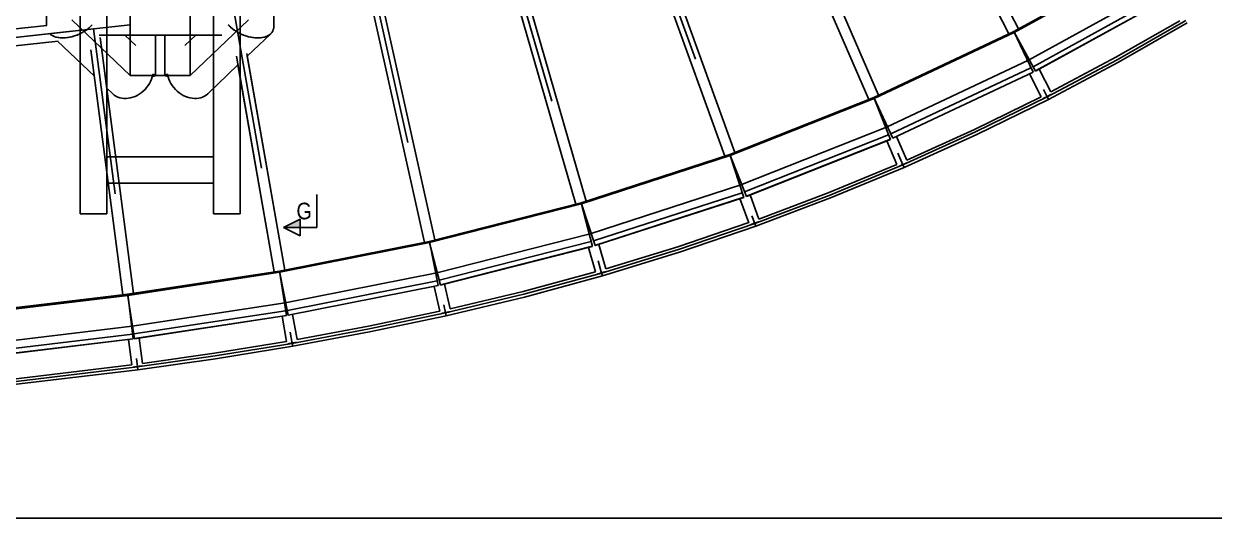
# Model space of a CAD drawing. Header units: millimetres. Extents: x 150209.93 to 150215.05, y 136675.65 to 136679.93.
# Drawn here: x 150213.48 to 150214.195, y 136675.653 to 136675.95 of the extents above; entities that cross this region are included whole.
import ezdxf

# ---------------------------------------------------------------- set-up
doc = ezdxf.new("R2010")
doc.units = ezdxf.units.MM
doc.header["$LTSCALE"] = 0.25
for name, pattern in [('CENTER', [50.8, 31.75, -6.35, 6.35, -6.35]), ('HIDDEN', [9.525, 6.35, -3.175]), ('XKITLINE00', [0])]:
    doc.linetypes.add(name, pattern=pattern)
doc.styles.add('ARIAL', font='arial.ttf')

# ---------------------------------------------------------------- blocks, each defined once
blk = doc.blocks.new('çatıı')
at = {"color": 8, "linetype": 'CENTER'}
for p, q in [((23075, 1442.7), (23075, 3096.7)), ((23255, 1442.7), (23255, 3096.7)), ((25362.3, 2290.9), (25772.7, 1488.2)), ((25362.3, 2290.9), (25828.9, 1378.2)), ((24982.7, 2126.2), (25346.6, 1287.1)), ((24982.7, 2126.2), (25395.7, 1173.8)), ((24603, 1961.6), (24908.6, 1113.5)), ((24603, 1961.6), (24950.4, 997.3)), ((24201.8, 1845.4), (24490.5, 848)), ((24201.8, 1845.4), (24456.2, 966.6)), ((25730, 1571.6), (26134.5, 1794.7)), ((23800.5, 1729.3), (24022, 728.5)), ((23800.5, 1729.3), (23995.3, 849.1)), ((25772.7, 1488.2), (26182.3, 1714.1)), ((23382.7, 1656), (23561.5, 637.1)), ((23382.7, 1656), (23540.2, 758.8)), ((22900, 1609.6), (23075, 1442.7)), ((23430, 1609.6), (23255, 1442.7)), ((23075, 1594.7), (22145, 1493.3)), ((22900, 1575.6), (22145, 1493.3)), ((22900, 1575.6), (22555, 1538)), ((22965, 1582.7), (23097, 566.3)), ((22965, 1582.7), (23081.1, 688.7)), ((26038.9, 1489.8), (26245.3, 1607.9)), ((25309.3, 1373.1), (25730, 1571.6)), ((25346.6, 1287.1), (25772.7, 1488.2)), ((25828.9, 1378.2), (26038.9, 1489.8)), ((23255, 1442.7), (23075, 1442.7)), ((24876.9, 1201.6), (25309.3, 1373.1)), ((25613.9, 1272.6), (25828.9, 1378.2)), ((24908.6, 1113.5), (25346.6, 1287.1)), ((25395.7, 1173.8), (25613.9, 1272.6)), ((24430.1, 1056.7), (24876.9, 1201.6)), ((25174.5, 1082), (25395.7, 1173.8)), ((24456.2, 966.6), (24908.6, 1113.5)), ((24950.4, 997.3), (25174.5, 1082)), ((23974, 940.3), (24430.1, 1056.7)), ((23995.3, 849.1), (24456.2, 966.6)), ((24721.7, 919), (24950.4, 997.3)), ((23524, 851), (23974, 940.3)), ((24490.5, 848), (24721.7, 919)), ((23067.7, 781.4), (23524, 851)), ((23540.2, 758.8), (23995.3, 849.1)), ((24257.2, 784.5), (24490.5, 848)), ((22643.2, 730.4), (23067.7, 781.4)), ((23081.1, 688.7), (23540.2, 758.8)), ((24022, 728.5), (24257.2, 784.5)), ((23792.2, 680.3), (24022, 728.5)), ((22653.3, 637.3), (23081.1, 688.7)), ((23561.5, 637.1), (23792.2, 680.3)), ((23329.7, 599.1), (23561.5, 637.1)), ((23097, 566.3), (23329.7, 599.1)), ((22666.7, 514.5), (23097, 566.3))]:
    blk.add_line(p, q, dxfattribs=at)
at = {"color": 8, "linetype": 'XKITLINE00'}
for p, q in [((22823.8, 2357.8), (22823.8, 1592.9)), ((25359.1, 2261.8), (25713.9, 1567.7)), ((25359.1, 2261.8), (25713.9, 1567.7)), ((25387.8, 2276.4), (25742.6, 1582.4)), ((25387.8, 2276.4), (25742.6, 1582.4)), ((25007.6, 2109.3), (25322.5, 1383.1)), ((24978, 2096.5), (25292.9, 1370.2)), ((24596.1, 1933.2), (24860.3, 1199.8)), ((24596.2, 1933.2), (24860.4, 1199.8)), ((24626.5, 1944.1), (24890.6, 1210.7)), ((24626.5, 1944.1), (24890.7, 1210.8)), ((24224.3, 1825.5), (24444.5, 1064.9)), ((24193.3, 1816.5), (24413.5, 1055.9)), ((25728.5, 1574.6), (26132.8, 1797.6)), ((25728.6, 1574.5), (26132.8, 1797.4)), ((25730, 1571.6), (26134.5, 1794.7)), ((23790.1, 1701.7), (23958.5, 940.7)), ((23790.1, 1701.7), (23958.5, 940.7)), ((23821.5, 1708.9), (23989.9, 947.9)), ((23821.5, 1708.9), (23989.9, 947.9)), ((25786.7, 1468.9), (26191.1, 1692)), ((23506.2, 1655.1), (23506.2, 1589.8)), ((25793.6, 1456.3), (26198.1, 1679.4)), ((25793.8, 1455.9), (26198.3, 1679)), ((22142.5, 1518.5), (22824, 1592.9)), ((22929.2, 1570.5), (22935.9, 1574.4)), ((22935.9, 1574.4), (22942.3, 1578.6)), ((22936.2, 1574.6), (22936.5, 1574.8)), ((22936.5, 1574.8), (22939.2, 1576.6)), ((22942.3, 1578.6), (22948.3, 1583.1)), ((22942.6, 1578.8), (22942.9, 1579)), ((22942.9, 1579), (22945.5, 1581)), ((22948.3, 1583.1), (22953.9, 1587.9)), ((22948.6, 1583.3), (22948.9, 1583.5)), ((22948.9, 1583.5), (22951.3, 1585.7)), ((22953.9, 1587.9), (22958.9, 1592.8)), ((22954.1, 1588.1), (22954.4, 1588.3)), ((22956.6, 1590.6), (22954.4, 1588.3)), ((22960.9, 1595.2), (22958.9, 1592.8)), ((22959.3, 1593.3), (22959.1, 1593.1)), ((22960.9, 1595.2), (22959.3, 1593.3)), ((23369, 1595.2), (23370.7, 1593.3)), ((23369.1, 1595.2), (23371.1, 1592.8)), ((23370.7, 1593.3), (23370.9, 1593.1)), ((23371.1, 1592.8), (23376.1, 1587.9)), ((23373.4, 1590.6), (23375.6, 1588.3)), ((23375.6, 1588.3), (23375.9, 1588.1)), ((23376.1, 1587.9), (23381.7, 1583.1)), ((23378.7, 1585.7), (23381.1, 1583.5)), ((23381.1, 1583.5), (23381.4, 1583.3)), ((23381.7, 1583.1), (23387.7, 1578.6)), ((23384.5, 1581), (23387.1, 1579)), ((23387.1, 1579), (23387.4, 1578.8)), ((23387.7, 1578.6), (23394.1, 1574.4)), ((23390.8, 1576.6), (23393.5, 1574.8)), ((23393.5, 1574.8), (23393.8, 1574.6)), ((23394.1, 1574.4), (23400.8, 1570.5)), ((23502.9, 1576), (23500.4, 1572)), ((23502.7, 1575.6), (23501.8, 1574.2)), ((23502.8, 1575.8), (23502.7, 1575.6)), ((23504.7, 1580.3), (23502.9, 1576)), ((23504.6, 1579.9), (23503.9, 1578.3)), ((23504.6, 1580.1), (23504.6, 1579.9)), ((23505.8, 1585), (23504.7, 1580.3)), ((23505.8, 1584.5), (23505.3, 1582.7)), ((23506.2, 1589.8), (23505.8, 1585)), ((23505.8, 1584.7), (23505.8, 1584.5)), ((23506.2, 1589.4), (23506, 1587.4)), ((23506.2, 1589.6), (23506.2, 1589.4)), ((25307.9, 1376.2), (25728.5, 1574.6)), ((25308.1, 1376.1), (25728.5, 1574.4)), ((25728.5, 1574.4), (25793.8, 1455.9)), ((25728.6, 1574.5), (25786.4, 1452.1)), ((26034.9, 1497.1), (26227.1, 1607.1)), ((26043, 1482.4), (26249.6, 1600.7)), ((22571.9, 1514.3), (22858.1, 1545.5)), ((22832.4, 1568.9), (22832.8, 1568.4)), ((22832.8, 1568.4), (22836.6, 1565.1)), ((22833, 1568.2), (22833.1, 1568.1)), ((22833.1, 1568.1), (22833.9, 1567.3)), ((22833.1, 1568.1), (22834.4, 1567)), ((22836.6, 1565.1), (22836.9, 1564.9)), ((22836.9, 1564.9), (22841.1, 1562.3)), ((22836.9, 1564.9), (22837, 1564.8)), ((22837, 1564.8), (22838.5, 1563.9)), ((22841.1, 1562.3), (22846.1, 1559.9)), ((22841.4, 1562.1), (22841.5, 1562.1)), ((22841.5, 1562.1), (22843.1, 1561.3)), ((22846.1, 1559.9), (22851.7, 1558)), ((22846.4, 1559.8), (22846.6, 1559.7)), ((22846.6, 1559.7), (22848.3, 1559.2)), ((22851.7, 1558), (22857.7, 1556.6)), ((22852, 1557.9), (22852.2, 1557.9)), ((22852.2, 1557.9), (22854, 1557.5)), ((22856.9, 1545.4), (22967.2, 1440.2)), ((22857.7, 1556.6), (22864.1, 1555.8)), ((22858, 1556.6), (22858.2, 1556.5)), ((22858.2, 1556.5), (22860.2, 1556.3)), ((22864.1, 1555.8), (22870.8, 1555.4)), ((22864.5, 1555.7), (22864.7, 1555.7)), ((22864.7, 1555.7), (22866.8, 1555.6)), ((22870.8, 1555.4), (22877.9, 1555.5)), ((22871.3, 1555.4), (22871.5, 1555.4)), ((22871.5, 1555.4), (22873.7, 1555.5)), ((22877.9, 1555.5), (22885.1, 1556.2)), ((22878.3, 1555.6), (22878.5, 1555.6)), ((22878.5, 1555.6), (22880.9, 1555.8)), ((22885.1, 1556.2), (22892.5, 1557.4)), ((22885.6, 1556.3), (22885.8, 1556.3)), ((22885.8, 1556.3), (22888.3, 1556.7)), ((22892.5, 1557.4), (22900, 1559.1)), ((22893, 1557.5), (22893.2, 1557.6)), ((22893.2, 1557.6), (22895.8, 1558.2)), ((22900, 1559.1), (22907.5, 1561.3)), ((22900.4, 1559.2), (22900.7, 1559.3)), ((22900.7, 1559.3), (22903.3, 1560.1)), ((22907.5, 1561.3), (22914.9, 1563.9)), ((22907.9, 1561.4), (22908.1, 1561.5)), ((22908.1, 1561.5), (22910.9, 1562.5)), ((22914.9, 1563.9), (22922.1, 1567)), ((22915.2, 1564.1), (22915.5, 1564.2)), ((22915.5, 1564.2), (22918.3, 1565.4)), ((22922.1, 1567), (22929.2, 1570.5)), ((22922.5, 1567.2), (22922.8, 1567.3)), ((22922.8, 1567.3), (22925.6, 1568.7)), ((22929.5, 1570.7), (22929.8, 1570.9)), ((22929.8, 1570.9), (22932.6, 1572.5)), ((22981.3, 1563.9), (23350.5, 1563.9)), ((22984.7, 1556.7), (23084.6, 787.4)), ((23058.3, 1563.9), (23091.4, 1532.4)), ((23151.2, 1563.9), (23151.2, 1442.7)), ((23178.8, 1563.9), (23178.8, 1442.7)), ((23238.6, 1532.4), (23271.7, 1563.9)), ((23397.4, 1572.5), (23400.2, 1570.9)), ((23400.2, 1570.9), (23400.5, 1570.7)), ((23400.8, 1570.5), (23407.9, 1567)), ((23404.4, 1568.7), (23407.2, 1567.3)), ((23407.2, 1567.3), (23407.5, 1567.2)), ((23407.9, 1567), (23415.1, 1563.9)), ((23411.7, 1565.4), (23414.5, 1564.2)), ((23414.5, 1564.2), (23414.7, 1564.1)), ((23415.1, 1563.9), (23422.5, 1561.3)), ((23419.1, 1562.5), (23421.8, 1561.5)), ((23421.8, 1561.5), (23422.1, 1561.4)), ((23422.5, 1561.3), (23430, 1559.1)), ((23426.3, 1500.8), (23496.9, 1568.1)), ((23426.6, 1560.1), (23429.3, 1559.3)), ((23429.3, 1559.3), (23429.6, 1559.2)), ((23430, 1559.1), (23437.5, 1557.4)), ((23434.2, 1558.2), (23436.8, 1557.6)), ((23436.8, 1557.6), (23437, 1557.5)), ((23437.5, 1557.4), (23444.9, 1556.2)), ((23441.7, 1556.7), (23444.2, 1556.3)), ((23444.2, 1556.3), (23444.4, 1556.3)), ((23444.9, 1556.2), (23452.1, 1555.5)), ((23449.1, 1555.8), (23451.5, 1555.6)), ((23451.5, 1555.6), (23451.7, 1555.6)), ((23452.1, 1555.5), (23459.2, 1555.4)), ((23456.3, 1555.5), (23458.5, 1555.4)), ((23458.5, 1555.4), (23458.7, 1555.4)), ((23459.2, 1555.4), (23465.9, 1555.8)), ((23463.2, 1555.6), (23465.3, 1555.7)), ((23465.3, 1555.7), (23465.5, 1555.7)), ((23465.9, 1555.8), (23472.3, 1556.6)), ((23469.8, 1556.3), (23471.8, 1556.5)), ((23471.8, 1556.5), (23471.9, 1556.6)), ((23472.3, 1556.6), (23478.3, 1558)), ((23475.9, 1557.5), (23477.8, 1557.9)), ((23477.8, 1557.9), (23478, 1557.9)), ((23478.3, 1558), (23483.9, 1559.9)), ((23481.6, 1559.2), (23483.4, 1559.7)), ((23483.4, 1559.7), (23483.5, 1559.8)), ((23483.9, 1559.9), (23488.9, 1562.3)), ((23486.8, 1561.3), (23488.5, 1562.1)), ((23488.5, 1562.1), (23488.6, 1562.1)), ((23488.9, 1562.3), (23493, 1564.9)), ((23491.5, 1563.9), (23493, 1564.8)), ((23493, 1564.8), (23493.1, 1564.9)), ((23493.1, 1564.9), (23493.4, 1565.1)), ((23493.4, 1565.1), (23497.2, 1568.4)), ((23495.6, 1567), (23496.9, 1568.1)), ((23497, 1568.2), (23496.9, 1568.1)), ((23500.4, 1572), (23497.2, 1568.4)), ((23500.1, 1571.7), (23499, 1570.4)), ((23500.2, 1571.8), (23500.1, 1571.7)), ((25309.3, 1373.1), (25730, 1571.6)), ((22956.9, 1519.4), (23052.6, 783)), ((23425, 1508.3), (23539.2, 857.5)), ((23307.6, 1387.6), (23398.3, 1474.1)), ((23393.7, 1500.3), (23507.5, 851.9)), ((23398.3, 1474.1), (23507.4, 851.9)), ((23426.4, 1500.8), (23539.2, 857.5)), ((25832.7, 1370.7), (26043, 1482.4)), ((25839.3, 1393.2), (26034.9, 1497.1)), ((23138.9, 1431.5), (23136.1, 1424.8)), ((23141.1, 1438.2), (23138.9, 1431.5)), ((23142.6, 1445), (23141.1, 1438.2)), ((23141.4, 1439.8), (23142.2, 1439.9)), ((23141.5, 1440.3), (23143.1, 1440.5)), ((23142.2, 1439.9), (23145.4, 1440.5)), ((23142.8, 1446.2), (23142.6, 1445)), ((23142.6, 1445), (23143.1, 1444.9)), ((23142.7, 1445.5), (23145.4, 1445)), ((23143.1, 1444.9), (23145.5, 1444.4)), ((23143.1, 1440.5), (23145.5, 1441.1)), ((23145.4, 1445), (23147.9, 1444.5)), ((23145.4, 1440.5), (23147.9, 1441)), ((23145.5, 1444.4), (23147.3, 1443.9)), ((23145.5, 1441.1), (23147.3, 1441.6)), ((23147.3, 1443.9), (23148.3, 1443.3)), ((23147.3, 1441.6), (23148.3, 1442.2)), ((23147.9, 1444.5), (23149.7, 1443.9)), ((23147.9, 1441), (23149.7, 1441.6)), ((23148.3, 1443.3), (23148.7, 1442.7)), ((23148.7, 1442.7), (23148.3, 1442.2)), ((23149.7, 1443.9), (23150.8, 1443.3)), ((23149.7, 1441.6), (23150.8, 1442.2)), ((23150.8, 1443.3), (23151.2, 1442.7)), ((23151.2, 1442.7), (23150.8, 1442.2)), ((23179.2, 1443.3), (23178.8, 1442.7)), ((23178.8, 1442.7), (23179.2, 1442.2)), ((23179.2, 1443.3), (23180.3, 1443.9)), ((23179.2, 1442.2), (23180.3, 1441.6)), ((23180.3, 1443.9), (23182.1, 1444.5)), ((23180.3, 1441.6), (23182.1, 1441)), ((23181.7, 1443.3), (23181.3, 1442.7)), ((23181.3, 1442.7), (23181.7, 1442.2)), ((23181.7, 1443.3), (23182.7, 1443.9)), ((23181.7, 1442.2), (23182.7, 1441.6)), ((23182.1, 1444.5), (23184.6, 1445)), ((23182.1, 1441), (23184.6, 1440.5)), ((23182.7, 1443.9), (23184.5, 1444.4)), ((23182.7, 1441.6), (23184.5, 1441.1)), ((23184.5, 1444.4), (23186.9, 1444.9)), ((23184.5, 1441.1), (23186.9, 1440.5)), ((23184.6, 1445), (23187.3, 1445.5)), ((23184.6, 1440.5), (23187.8, 1439.9)), ((23186.9, 1444.9), (23187.4, 1445)), ((23186.9, 1440.5), (23188.4, 1440.3)), ((23187.2, 1446.2), (23187.4, 1445)), ((23187.4, 1445), (23188.9, 1438.2)), ((23187.8, 1439.9), (23188.5, 1439.8)), ((23188.9, 1438.2), (23191.1, 1431.5)), ((23191.1, 1431.5), (23193.9, 1424.8)), ((25359.3, 1267), (25780.1, 1465.6)), ((25365.4, 1254), (25786.2, 1452.6)), ((25365.7, 1253.6), (25786.4, 1452.1)), ((25775.6, 1447), (25810.6, 1378.5)), ((25804.3, 1461.7), (25839.3, 1393.2)), ((23004.4, 1404.8), (23022.4, 1387.6)), ((23108.2, 1390.5), (23114, 1395.3)), ((23114, 1395.3), (23119.3, 1400.5)), ((23124.3, 1406.1), (23119.3, 1400.5)), ((23128.7, 1412), (23124.3, 1406.1)), ((23132.7, 1418.3), (23128.7, 1412)), ((23136.1, 1424.8), (23132.7, 1418.3)), ((23193.9, 1424.8), (23197.3, 1418.3)), ((23197.3, 1418.3), (23201.2, 1412)), ((23201.2, 1412), (23205.7, 1406.1)), ((23205.7, 1406.1), (23210.6, 1400.5)), ((23210.6, 1400.5), (23216, 1395.3)), ((23216, 1395.3), (23221.8, 1390.5)), ((23022.4, 1387.6), (23027, 1383.7)), ((23027, 1383.7), (23032.1, 1380.4)), ((23032.1, 1380.4), (23037.6, 1377.7)), ((23037.6, 1377.7), (23043.4, 1375.6)), ((23043.4, 1375.6), (23049.5, 1374.2)), ((23049.5, 1374.2), (23055.9, 1373.4)), ((23055.9, 1373.4), (23062.5, 1373.3)), ((23062.5, 1373.3), (23069.2, 1373.8)), ((23069.2, 1373.8), (23075.9, 1375.1)), ((23075.9, 1375.1), (23082.7, 1376.9)), ((23082.7, 1376.9), (23089.3, 1379.5)), ((23089.3, 1379.5), (23095.8, 1382.6)), ((23095.8, 1382.6), (23102.2, 1386.3)), ((23102.2, 1386.3), (23108.2, 1390.5)), ((23221.8, 1390.5), (23227.8, 1386.3)), ((23227.8, 1386.3), (23234.1, 1382.6)), ((23234.1, 1382.6), (23240.7, 1379.5)), ((23240.7, 1379.5), (23247.3, 1376.9)), ((23247.3, 1376.9), (23254.1, 1375.1)), ((23254.1, 1375.1), (23260.8, 1373.8)), ((23260.8, 1373.8), (23267.5, 1373.3)), ((23267.5, 1373.3), (23274.1, 1373.4)), ((23274.1, 1373.4), (23280.5, 1374.2)), ((23280.5, 1374.2), (23286.6, 1375.6)), ((23286.6, 1375.6), (23292.4, 1377.7)), ((23292.4, 1377.7), (23297.9, 1380.4)), ((23297.9, 1380.4), (23303, 1383.7)), ((23303, 1383.7), (23307.6, 1387.6)), ((24875.7, 1204.8), (25307.9, 1376.2)), ((24875.7, 1204.6), (25307.9, 1376)), ((24876.9, 1201.6), (25309.3, 1373.1)), ((25307.9, 1376), (25365.7, 1253.6)), ((25308.1, 1376.1), (25358, 1250.3)), ((25610.3, 1280.2), (25810.6, 1378.6)), ((25617.5, 1265), (25832.7, 1370.7)), ((25816.4, 1372.4), (25816.7, 1372.6)), ((25816.7, 1372.6), (25818.4, 1373.6)), ((25816.9, 1372.7), (25817.1, 1372.8)), ((25817.1, 1372.8), (25818.7, 1373.8)), ((25818.4, 1373.6), (25820.5, 1374.9)), ((25818.7, 1373.8), (25820.8, 1375)), ((25820.5, 1374.9), (25822.9, 1376.2)), ((25820.8, 1375), (25823.1, 1376.3)), ((25822.9, 1376.2), (25825.6, 1377.6)), ((25823.1, 1376.3), (25825.7, 1377.7)), ((25825.6, 1377.6), (25828.4, 1379.1)), ((25825.7, 1377.7), (25828.4, 1379.1)), ((25828.4, 1379.1), (25831.2, 1380.5)), ((25828.4, 1379.1), (25831.1, 1380.4)), ((25828.4, 1379.1), (25832.7, 1370.7)), ((25828.4, 1379.1), (25832.7, 1370.7)), ((25831.1, 1380.4), (25833.8, 1381.7)), ((25831.2, 1380.5), (25833.9, 1381.8)), ((25833.8, 1381.7), (25836.2, 1382.9)), ((25833.9, 1381.8), (25836.5, 1383)), ((25836.2, 1382.9), (25838.4, 1383.8)), ((25836.5, 1383), (25838.7, 1384)), ((25838.4, 1383.8), (25840.2, 1384.6)), ((25838.7, 1384), (25840.6, 1384.8)), ((25840.2, 1384.6), (25840.3, 1384.6)), ((25840.6, 1384.8), (25840.9, 1384.9)), ((24920.1, 1092.6), (25352.5, 1264.1)), ((25376.5, 1258.7), (25407.1, 1188.2)), ((25399, 1166.1), (25617.5, 1265)), ((25407, 1188.1), (25610.3, 1280.2)), ((24925.4, 1079.3), (25357.8, 1250.7)), ((24925.5, 1078.8), (25358, 1250.3)), ((25346.8, 1245.9), (25377.4, 1175.3)), ((24429.1, 1059.7), (24875.7, 1204.6)), ((24429.2, 1059.9), (24875.7, 1204.8)), ((24430.1, 1056.7), (24876.9, 1201.6)), ((24875.7, 1204.6), (24925.5, 1078.8)), ((24875.9, 1204.7), (24917.6, 1076)), ((25171.4, 1089.8), (25377.5, 1175.3)), ((25177.6, 1074.2), (25399, 1166.1)), ((25382.9, 1168.8), (25383.2, 1169)), ((25383.2, 1169), (25384.9, 1169.9)), ((25383.4, 1169.1), (25383.6, 1169.1)), ((25383.6, 1169.1), (25385.3, 1170)), ((25384.9, 1169.9), (25387.1, 1171)), ((25385.3, 1170), (25387.4, 1171.1)), ((25387.1, 1171), (25389.7, 1172.2)), ((25387.4, 1171.1), (25389.9, 1172.2)), ((25389.7, 1172.2), (25392.4, 1173.4)), ((25389.9, 1172.2), (25392.5, 1173.5)), ((25392.4, 1173.4), (25395.3, 1174.7)), ((25392.5, 1173.5), (25395.3, 1174.7)), ((25395.3, 1174.7), (25398.2, 1176)), ((25395.3, 1174.7), (25398.1, 1175.9)), ((25395.3, 1174.7), (25399, 1166.1)), ((25395.3, 1174.7), (25399, 1166.1)), ((25398.1, 1175.9), (25400.8, 1177)), ((25398.2, 1176), (25401, 1177.1)), ((25400.8, 1177), (25403.3, 1178)), ((25401, 1177.1), (25403.6, 1178.1)), ((25403.3, 1178), (25405.5, 1178.8)), ((25403.6, 1178.1), (25405.9, 1179)), ((25405.5, 1178.8), (25407.4, 1179.5)), ((25405.9, 1179), (25407.8, 1179.7)), ((25407.4, 1179.5), (25407.5, 1179.5)), ((25407.8, 1179.7), (25408.1, 1179.7)), ((24466.3, 945.1), (24913, 1090.1)), ((24470.7, 931.5), (24917.5, 1076.4)), ((24470.9, 931), (24917.6, 1076)), ((24936.6, 1083.2), (24962.7, 1010.9)), ((24953.3, 989.4), (25177.6, 1074.2)), ((24962.7, 1010.9), (25171.4, 1089.8)), ((23973.1, 943.6), (24429.2, 1059.9)), ((23973.2, 943.4), (24429.3, 1059.8)), ((23974, 940.3), (24430.1, 1056.7)), ((24429.1, 1059.7), (24470.9, 931)), ((24429.3, 1059.8), (24462.8, 928.7)), ((24906.2, 1072.3), (24932.3, 999.9)), ((24955.9, 1000.2), (24958.6, 1001.1)), ((24958.3, 1001), (24960.6, 1001.7)), ((24958.6, 1001.1), (24960.9, 1001.8)), ((24960.6, 1001.7), (24962.5, 1002.2)), ((24960.9, 1001.8), (24962.9, 1002.3)), ((24962.5, 1002.2), (24962.6, 1002.2)), ((24962.9, 1002.3), (24963.2, 1002.4)), ((24719.1, 926.9), (24932.4, 1000)), ((24724.3, 911), (24953.3, 989.4)), ((24937.3, 993.1), (24937.6, 993.2)), ((24937.6, 993.2), (24939.5, 994.1)), ((24937.9, 993.3), (24938.1, 993.4)), ((24938.1, 993.4), (24939.8, 994.2)), ((24939.5, 994.1), (24941.7, 995)), ((24939.8, 994.2), (24942, 995.1)), ((24941.7, 995), (24944.3, 996.1)), ((24942, 995.1), (24944.5, 996.1)), ((24944.3, 996.1), (24947.1, 997.1)), ((24944.5, 996.1), (24947.3, 997.1)), ((24947.1, 997.1), (24950.1, 998.2)), ((24947.3, 997.1), (24950.1, 998.2)), ((24950.1, 998.2), (24953.1, 999.3)), ((24950.1, 998.2), (24953, 999.2)), ((24950.1, 998.2), (24953.3, 989.4)), ((24950.1, 998.2), (24953.3, 989.4)), ((24953, 999.2), (24955.8, 1000.1)), ((24953.1, 999.3), (24955.9, 1000.2)), ((24955.8, 1000.1), (24958.3, 1001)), ((23523.3, 854.4), (23973.3, 943.6)), ((23523.4, 854.2), (23973.2, 943.4)), ((23524, 851), (23974, 940.3)), ((23973.1, 943.6), (23973.2, 943.4)), ((23973.2, 943.5), (23973.3, 943.5)), ((23973.2, 943.4), (24006.6, 812.3)), ((23973.3, 943.6), (23973.3, 943.5)), ((23973.3, 943.5), (23999.7, 810.7)), ((24002.9, 826.7), (24459.1, 943)), ((24482.2, 934.7), (24503.6, 860.8)), ((24006.5, 812.8), (24462.6, 929.1)), ((24006.6, 812.3), (24462.8, 928.7)), ((24451.2, 925.7), (24472.6, 851.8)), ((24492.8, 839.9), (24724.3, 911)), ((24503.6, 860.8), (24719.1, 926.9)), ((23067.2, 784.7), (23523.5, 854.4)), ((23067.2, 784.6), (23523.4, 854.2)), ((23067.7, 781.4), (23524, 851)), ((23523.3, 854.4), (23523.4, 854.2)), ((23523.4, 854.2), (23523.5, 854.2)), ((23523.4, 854.2), (23549.7, 721.5)), ((23523.5, 854.4), (23523.5, 854.2)), ((23523.5, 854.2), (23543.9, 720.4)), ((23546.8, 736), (23996.8, 825.3)), ((24255.1, 792.6), (24472.6, 851.9)), ((24259.3, 776.4), (24492.8, 839.9)), ((24477.1, 844.7), (24477.4, 844.8)), ((24477.4, 844.8), (24479.3, 845.5)), ((24477.7, 844.9), (24477.9, 844.9)), ((24477.9, 844.9), (24479.7, 845.6)), ((24479.3, 845.5), (24481.6, 846.3)), ((24479.7, 845.6), (24482, 846.4)), ((24481.6, 846.3), (24484.3, 847.2)), ((24482, 846.4), (24484.5, 847.2)), ((24484.3, 847.2), (24487.2, 848.1)), ((24484.5, 847.2), (24487.3, 848.1)), ((24487.2, 848.1), (24490.2, 849)), ((24487.3, 848.1), (24490.2, 848.9)), ((24490.2, 849), (24493.3, 849.8)), ((24490.2, 848.9), (24493.2, 849.8)), ((24490.2, 848.9), (24492.8, 839.9)), ((24490.2, 848.9), (24492.8, 839.9)), ((24493.2, 849.8), (24496, 850.5)), ((24493.3, 849.8), (24496.2, 850.6)), ((24496, 850.5), (24498.6, 851.2)), ((24496.2, 850.6), (24498.9, 851.3)), ((24498.6, 851.2), (24500.9, 851.7)), ((24498.9, 851.3), (24501.3, 851.9)), ((24500.9, 851.7), (24502.8, 852.1)), ((24501.3, 851.9), (24503.2, 852.3)), ((24502.8, 852.1), (24503, 852.2)), ((24503.2, 852.3), (24503.6, 852.3)), ((23549.6, 721.9), (23999.6, 811.2)), ((23549.7, 721.5), (23999.7, 810.7)), ((23987.7, 808.4), (24004.3, 733.4)), ((24019.2, 815.5), (24035.9, 740.4)), ((24035.8, 740.4), (24255.1, 792.6)), ((22642.8, 733.7), (23067.3, 784.8)), ((22642.8, 733.6), (23067.2, 784.6)), ((22643.2, 730.4), (23067.7, 781.4)), ((23067.2, 784.7), (23067.2, 784.6)), ((23067.2, 784.6), (23087.6, 650.8)), ((23067.2, 784.6), (23067.3, 784.6)), ((23067.3, 784.8), (23067.3, 784.6)), ((23067.3, 784.6), (23083.4, 650.2)), ((24023.8, 720.3), (24259.3, 776.4)), ((23085.4, 665.5), (23541.7, 735.1)), ((23087.5, 651.3), (23543.9, 720.9)), ((23087.6, 650.8), (23543.9, 720.4)), ((23530.9, 718.4), (23544.1, 642.8)), ((23562.7, 724), (23575.9, 648.4)), ((23790.6, 688.5), (24004.4, 733.4)), ((23793.9, 672), (24023.8, 720.3)), ((24008.4, 726), (24008.7, 726.1)), ((24008.7, 726.1), (24010.6, 726.7)), ((24009, 726.2), (24009.2, 726.2)), ((24009.2, 726.2), (24011, 726.8)), ((24010.6, 726.7), (24013, 727.4)), ((24011, 726.8), (24013.3, 727.4)), ((24013, 727.4), (24015.7, 728.1)), ((24013.3, 727.4), (24015.9, 728.1)), ((24015.7, 728.1), (24018.7, 728.8)), ((24015.9, 728.1), (24018.8, 728.8)), ((24018.7, 728.8), (24021.7, 729.5)), ((24018.8, 728.8), (24021.7, 729.4)), ((24021.7, 729.5), (24024.8, 730.1)), ((24021.7, 729.4), (24024.7, 730.1)), ((24021.7, 729.4), (24023.8, 720.3)), ((24021.7, 729.4), (24023.8, 720.3)), ((24024.7, 730.1), (24027.6, 730.7)), ((24024.8, 730.1), (24027.8, 730.7)), ((24027.6, 730.7), (24030.2, 731.2)), ((24027.8, 730.7), (24030.5, 731.2)), ((24030.2, 731.2), (24032.6, 731.5)), ((24030.5, 731.2), (24032.9, 731.7)), ((24032.6, 731.5), (24034.5, 731.8)), ((24032.9, 731.7), (24034.9, 731.9)), ((24034.5, 731.8), (24034.7, 731.8)), ((24034.9, 731.9), (24035.3, 732)), ((23575.9, 648.4), (23790.6, 688.5)), ((22657.1, 614), (23081.7, 665)), ((22658.9, 599.7), (23083.4, 650.7)), ((22658.9, 599.2), (23083.4, 650.2)), ((23070, 648.6), (23079.9, 572.7)), ((23102, 653), (23111.9, 576.9)), ((23563, 628.9), (23793.9, 672)), ((23328.4, 607.4), (23544.2, 642.8)), ((23330.9, 590.8), (23563, 628.9)), ((23547.9, 635.3), (23548.2, 635.4)), ((23548.2, 635.4), (23550.1, 635.9)), ((23548.5, 635.4), (23548.6, 635.4)), ((23548.6, 635.4), (23550.5, 635.9)), ((23550.1, 635.9), (23552.5, 636.4)), ((23550.5, 635.9), (23552.8, 636.4)), ((23552.5, 636.4), (23555.3, 637)), ((23552.8, 636.4), (23555.5, 637)), ((23555.3, 637), (23558.2, 637.6)), ((23555.5, 637), (23558.4, 637.6)), ((23558.2, 637.6), (23561.3, 638.1)), ((23558.4, 637.6), (23561.3, 638.1)), ((23561.3, 638.1), (23564.4, 638.7)), ((23561.3, 638.1), (23564.3, 638.6)), ((23561.3, 638.1), (23563, 628.9)), ((23561.3, 638.1), (23563, 628.9)), ((23564.3, 638.6), (23567.2, 639.1)), ((23564.4, 638.7), (23567.4, 639.1)), ((23567.2, 639.1), (23569.9, 639.4)), ((23567.4, 639.1), (23570.2, 639.5)), ((23569.9, 639.4), (23572.3, 639.7)), ((23570.2, 639.5), (23572.6, 639.8)), ((23572.3, 639.7), (23574.2, 639.9)), ((23572.6, 639.8), (23574.6, 640)), ((23574.2, 639.9), (23574.4, 639.9)), ((23574.6, 640), (23575, 640)), ((22681.8, 524.8), (23080, 572.7)), ((23098.1, 557.9), (23330.9, 590.8)), ((23111.9, 576.8), (23328.4, 607.4)), ((22667.7, 506.2), (23098, 557.9)), ((23083.3, 565), (23083.6, 565.1)), ((23083.6, 565.1), (23085.6, 565.5)), ((23083.9, 565.1), (23084.1, 565.1)), ((23084.1, 565.1), (23086, 565.5)), ((23085.6, 565.5), (23088, 565.9)), ((23086, 565.5), (23088.3, 566)), ((23088, 565.9), (23090.8, 566.4)), ((23088.3, 566), (23091, 566.4)), ((23090.8, 566.4), (23093.8, 566.8)), ((23091, 566.4), (23093.9, 566.8)), ((23093.8, 566.8), (23096.9, 567.3)), ((23093.9, 566.8), (23096.9, 567.2)), ((23096.9, 567.3), (23100, 567.7)), ((23096.9, 567.2), (23099.9, 567.6)), ((23096.9, 567.2), (23097, 566.3)), ((23096.9, 567.2), (23097, 566.3)), ((23097, 566.3), (23098, 557.9)), ((23097, 566.3), (23098.1, 557.9)), ((23099.9, 567.6), (23102.8, 567.9)), ((23100, 567.7), (23103, 568)), ((23102.8, 567.9), (23105.5, 568.2)), ((23103, 568), (23105.8, 568.3)), ((23105.5, 568.2), (23107.9, 568.4)), ((23105.8, 568.3), (23108.3, 568.4)), ((23107.9, 568.4), (23109.8, 568.5)), ((23108.3, 568.4), (23110.3, 568.6)), ((23109.8, 568.5), (23110, 568.5)), ((23110.3, 568.6), (23110.6, 568.6))]:
    blk.add_line(p, q, dxfattribs=at)
at = {"color": 5, "linetype": 'XKITLINE00'}
for p, q in [((22925, 1770.3), (22925, 1480.5)), ((23005, 1770.3), (23005, 1404.2)), ((23325, 1770.3), (23325, 1404.2)), ((23405, 1770.3), (23405, 1435.7)), ((23005, 1690.3), (23005, 1198.2)), ((22925, 1480.5), (22925, 1026.9)), ((23405, 1435.7), (23405, 1026.9)), ((23005, 1400.2), (23005, 1149.4)), ((23325, 1404.2), (23325, 1026.9)), ((23325, 1404.2), (23325, 1198.2)), ((23005, 1219.5), (23005, 1198.2)), ((23325, 1219.5), (23325, 1198.2)), ((23005, 1198.2), (23005, 1149.4)), ((23005, 1198.2), (23325, 1198.2)), ((23005, 1198.2), (23031.2, 1198.2)), ((23005, 1198.2), (23031.2, 1198.2)), ((23031.2, 1198.2), (23325, 1198.2)), ((23031.2, 1198.2), (23325, 1198.2)), ((23325, 1198.2), (23325, 1118.2)), ((23005, 1149.4), (23005, 1026.9)), ((23005, 1149.4), (23005, 1118.2)), ((23005, 1118.2), (23325, 1118.2)), ((23005, 1118.2), (23009, 1118.2)), ((23009, 1118.2), (23041.6, 1118.2)), ((23041.6, 1118.2), (23325, 1118.2)), ((23325, 1118.2), (23325, 1118.2)), ((22925, 1026.9), (23005, 1026.9)), ((23325, 1026.9), (23405, 1026.9))]:
    blk.add_line(p, q, dxfattribs=at)
at = {"color": 5, "linetype": 'HIDDEN'}
for p, q in [((23005, 1690.3), (23005, 1404.2)), ((23325, 1690.3), (23325, 1404.2))]:
    blk.add_line(p, q, dxfattribs=at)
at = {"color": 241, "linetype": 'XKITLINE00'}
blk.add_line((23005, 1404.2), (23005, 1400.2), dxfattribs=at)
blk.add_line((23005, 1404.2), (23005, 1400.2), dxfattribs=at)
at = {"color": 241, "linetype": 'HIDDEN'}
blk.add_line((23005, 1198.2), (23005, 1198.2), dxfattribs=at)
at = {"color": 2, "linetype": 'XKITLINE00'}
for q in [(23634.9, 1085), (23534.9, 985)]:
    blk.add_line((23634.9, 985), q, dxfattribs=at)
at = {"color": 30, "linetype": 'XKITLINE00'}
for p, q in [((23534.9, 985), (23584.9, 1010)), ((23584.9, 1010), (23584.9, 960)), ((23534.9, 985), (23584.9, 960))]:
    blk.add_line(p, q, dxfattribs=at)
at = {"color": 8, "linetype": 'XKITLINE00'}
for centre in [(22900, 1575.6), (22900, 1575.6), (22965, 1582.7), (22965, 1582.7), (23075, 1594.7), (25730, 1571.6), (25730, 1571.6), (25772.7, 1488.2), (25772.7, 1488.2), (25772.7, 1488.2), (26038.9, 1489.8), (26038.9, 1489.8), (23075, 1442.7), (23075, 1442.7), (23255, 1442.7), (23255, 1442.7), (25309.3, 1373.1), (25309.3, 1373.1), (25828.9, 1378.2), (25828.9, 1378.2), (25828.9, 1378.2), (25346.6, 1287.1), (25346.6, 1287.1), (25346.6, 1287.1), (25613.9, 1272.6), (25613.9, 1272.6), (24876.9, 1201.6), (24876.9, 1201.6), (25395.7, 1173.8), (25395.7, 1173.8), (25395.7, 1173.8), (24908.6, 1113.5), (24908.6, 1113.5), (24908.6, 1113.5), (25174.5, 1082), (25174.5, 1082), (24430.1, 1056.7), (24430.1, 1056.7), (24456.2, 966.6), (24456.2, 966.6), (24456.2, 966.6), (24950.4, 997.3), (24950.4, 997.3), (24950.4, 997.3), (23974, 940.3), (23974, 940.3), (24721.7, 919), (24721.7, 919), (23524, 851), (23524, 851), (23995.3, 849.1), (23995.3, 849.1), (23995.3, 849.1), (24490.5, 848), (24490.5, 848), (24490.5, 848), (23067.7, 781.4), (23067.7, 781.4), (23540.2, 758.8), (23540.2, 758.8), (23540.2, 758.8), (24257.2, 784.5), (24257.2, 784.5), (24022, 728.5), (24022, 728.5), (24022, 728.5), (23081.1, 688.7), (23081.1, 688.7), (23081.1, 688.7), (23792.2, 680.3), (23792.2, 680.3), (23561.5, 637.1), (23561.5, 637.1), (23561.5, 637.1), (23329.7, 599.1), (23329.7, 599.1), (23097, 566.3), (23097, 566.3), (23097, 566.3)]:
    blk.add_circle(centre, 0.05, dxfattribs=at)
at = {"color": 30, "linetype": 'Continuous'}
blk.add_solid([(23584.9, 1010), (23534.9, 985), (23584.9, 1010), (23584.9, 985)], dxfattribs=at)
at = {"color": 116, "true_color": 0x136734, "style": 'ARIAL', "width": 0.85}
blk.add_text('G', height=50, dxfattribs=at).set_placement((23574.1, 1010))

msp = doc.modelspace()

# ---------------------------------------------------------------- linework, layer by layer
msp.add_lwpolyline([(150209.92514, 136679.93402), (150214.98319, 136679.93402), (150214.98319, 136675.65285), (150209.92514, 136675.65285)], close=True)

# ---------------------------------------------------------------- block references
at = {"xscale": 0.0002000170049888334, "yscale": 0.0002000170049888334, "zscale": 0.0002000170049888334}
msp.add_blockref('çatıı', (150208.92807, 136675.63059), dxfattribs=at)

doc.saveas('drawing.dxf')
